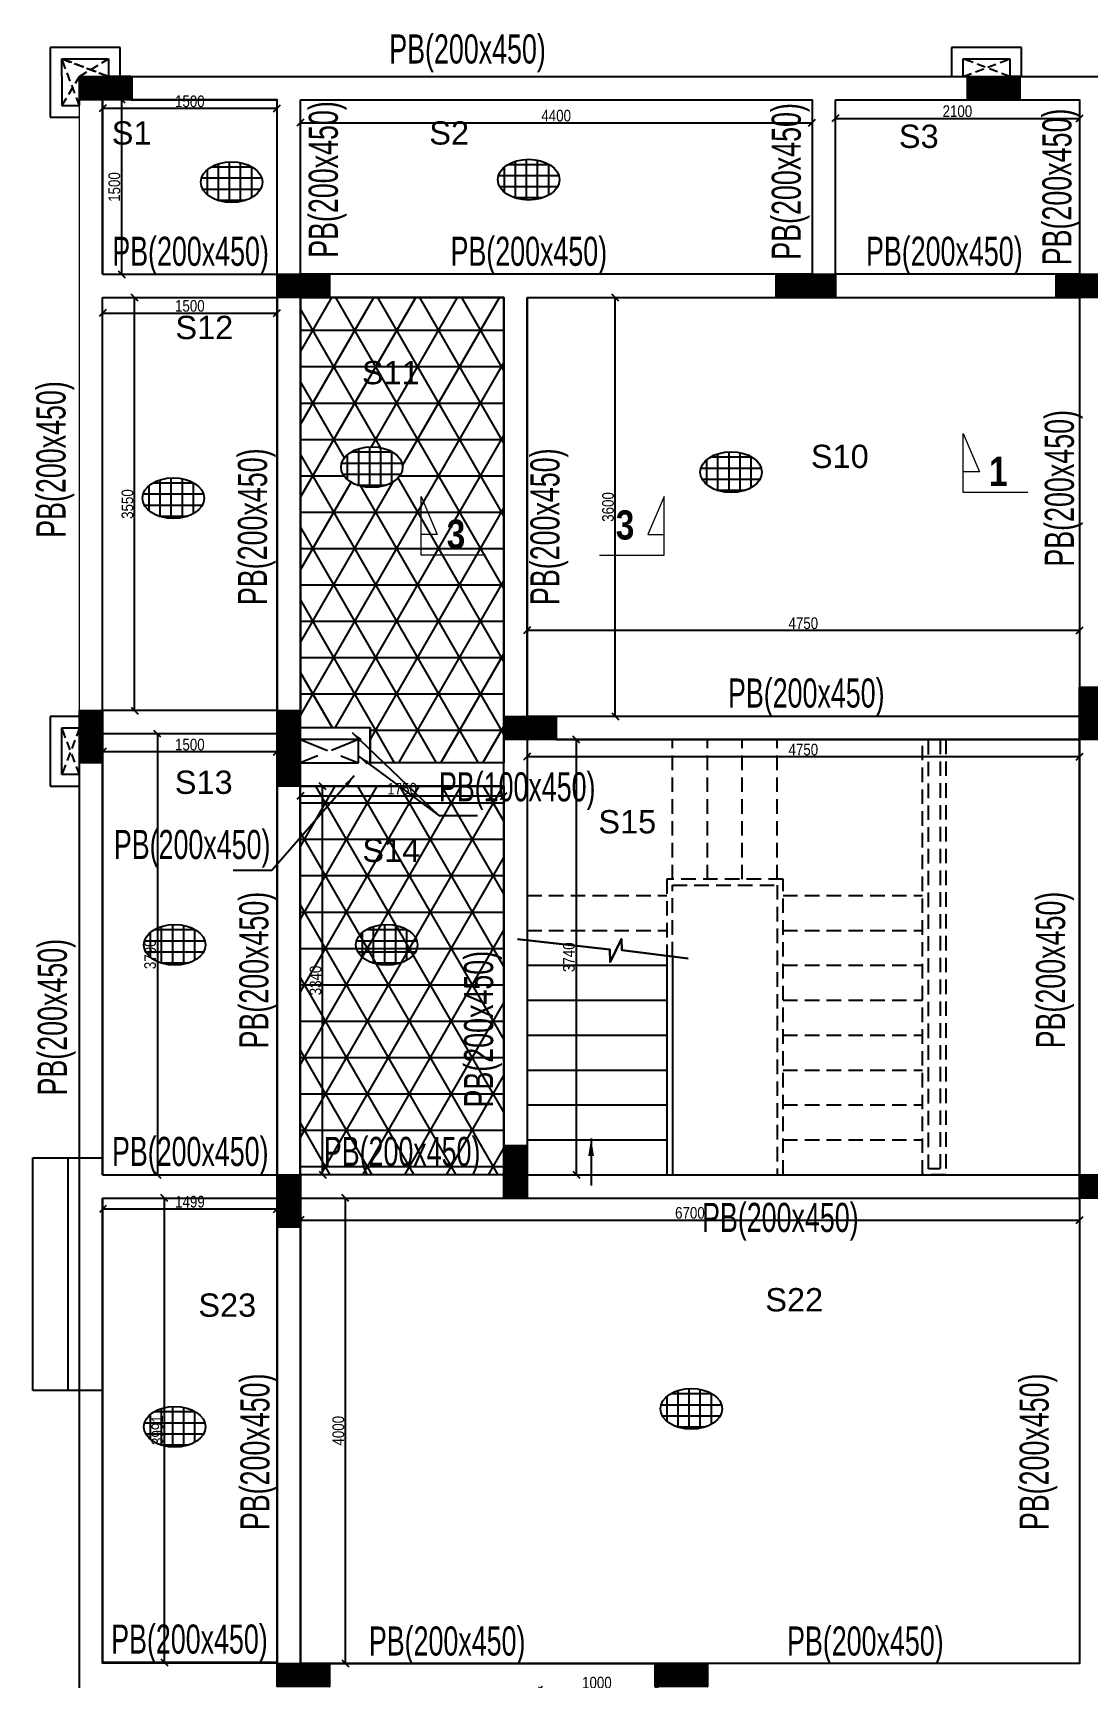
# Model space of a CAD drawing. Header units: millimetres. Extents: x 1798 to 243113, y 1193 to 150435.
# Drawn here: x 107054 to 116119, y 125625 to 139758 of the extents above; entities that cross this region are included whole.
import ezdxf

# ---------------------------------------------------------------- set-up
doc = ezdxf.new("R2010")
doc.units = ezdxf.units.MM
for name, pattern in [('CENTER', [50.8, 31.75, -6.35, 6.35, -6.35]), ('CONTINU', [0]), ('HIDDEN', [0.375, 0.25, -0.125]), ('HIDDEN2', [0.1875, 0.125, -0.0625])]:
    doc.linetypes.add(name, pattern=pattern)
for name, color, linetype, lineweight in [('A-OPNG-WNDW', 4, 'Continuous', 20), ('A-WALL', 1, 'Continuous', 30), ('S - BEAM TXT', 30, 'Continuous', 13), ('SEC TEXT', 50, 'Continuous', 5), ('section symb', 5, 'Continuous', 0)]:
    doc.layers.add(name, color=color, linetype=linetype, lineweight=lineweight)
for name, color, linetype in [('A-RAILING', 212, 'Continuous'), ('A-STAIRCASE', 32, 'Continuous'), ('A-WALL-PATT', 7, 'Continuous'), ('beam', 4, 'Continuous'), ('BEAM-1', 7, 'CONTINU'), ('column', 5, 'Continuous'), ('DIM', 8, 'Continuous')]:
    doc.layers.add(name, color=color, linetype=linetype)
doc.styles.add('GFC', font='ARIALN.TTF')
doc.styles.add('S - GRID TXT', font='ARIALNB.TTF')
doc.styles.add('sd', font='ARIALNB.TTF')
doc.styles.get("Standard").update_dxf_attribs({"font": 'arial.ttf'})
doc.dimstyles.new('GFC- 50', dxfattribs={"dimscale": 100, "dimtxt": 1, "dimasz": 0.6, "dimexe": 0.2, "dimexo": 0, "dimgap": 0.1, "dimtad": 1, "dimdec": 0, "dimzin": 1, "dimdsep": 46, "dimtxsty": 'GFC', "dimblk": 'OBLIQUE', "dimcen": 0, "dimclrd": 8, "dimclre": 8, "dimclrt": 6, "dimazin": 2, "dimtfac": 1, "dimtdec": 0, "dimtmove": 1, "dimatfit": 3, "dimfxl": 1, "dimtolj": 1, "dimlwd": -1, "dimlwe": 9, "dimarcsym": 0})
doc.dimstyles.new('ISO-25', dxfattribs={"dimtxt": 2.5, "dimasz": 2.5, "dimexe": 1.25, "dimexo": 0.625, "dimtad": 1, "dimtxsty": 'Standard', "dimcen": 2.5, "dimadec": 0, "dimazin": 0, "dimtfac": 1, "dimtmove": 0, "dimatfit": 3, "dimfxl": 1, "dimarcsym": 0})

# ---------------------------------------------------------------- blocks, each defined once
blk = doc.blocks.new('_OBLIQUE')
at = {"color": 0, "linetype": 'ByBlock'}
blk.add_line((-0.5, -0.5), (0.5, 0.5), dxfattribs=at)
blk = doc.blocks.new('*D806')
at = {"color": 8, "linetype": 'CENTER', "lineweight": 9, "transparency": 16777216}
for p, q in [((107654, 139183), (107654, 139088)), ((109154, 139183), (109154, 139088))]:
    blk.add_line(p, q, dxfattribs=at)
at = {"color": 8, "transparency": 16777216}
blk.add_line((109154, 139108), (107654, 139108), dxfattribs=at)
at = {"color": 8, "transparency": 16777216, "xscale": 60, "yscale": 60, "zscale": 60, "rotation": 180}
blk.add_blockref('_OBLIQUE', (107654, 139108), dxfattribs=at)
at = {"color": 8, "transparency": 16777216, "xscale": 60, "yscale": 60, "zscale": 60}
blk.add_blockref('_OBLIQUE', (109154, 139108), dxfattribs=at)
at = {"color": 6, "transparency": 16777216, "insert": (108404, 139169), "char_height": 100, "attachment_point": 5, "style": 'GFC'}
blk.add_mtext('\\A1;1500', dxfattribs=at)
blk = doc.blocks.new('*D807')
at = {"color": 8, "linetype": 'CENTER', "lineweight": 9, "transparency": 16777216}
for p, q in [((107654, 139183), (107837, 139183)), ((107654, 137683), (107837, 137683))]:
    blk.add_line(p, q, dxfattribs=at)
at = {"color": 8, "transparency": 16777216}
blk.add_line((107817, 139183), (107817, 137683), dxfattribs=at)
at = {"color": 8, "transparency": 16777216, "xscale": 60, "yscale": 60, "zscale": 60}
for p, rotation in [((107817, 139183), 90), ((107817, 137683), 270)]:
    blk.add_blockref('_OBLIQUE', p, dxfattribs=dict(at, rotation=rotation))
at = {"color": 6, "transparency": 16777216, "insert": (107755, 138433), "char_height": 100, "attachment_point": 5, "rotation": 90, "style": 'GFC'}
blk.add_mtext('\\A1;1500', dxfattribs=at)
blk = doc.blocks.new('*D808')
at = {"color": 8, "linetype": 'CENTER', "lineweight": 9, "transparency": 16777216}
for p, q in [((109354, 139183), (109354, 138965)), ((113754, 139183), (113754, 138965))]:
    blk.add_line(p, q, dxfattribs=at)
at = {"color": 8, "transparency": 16777216}
blk.add_line((109354, 138985), (113754, 138985), dxfattribs=at)
at = {"color": 8, "transparency": 16777216, "xscale": 60, "yscale": 60, "zscale": 60, "rotation": 180}
blk.add_blockref('_OBLIQUE', (109354, 138985), dxfattribs=at)
at = {"color": 8, "transparency": 16777216, "xscale": 60, "yscale": 60, "zscale": 60}
blk.add_blockref('_OBLIQUE', (113754, 138985), dxfattribs=at)
at = {"color": 6, "transparency": 16777216, "insert": (111554, 139046), "char_height": 100, "attachment_point": 5, "style": 'GFC'}
blk.add_mtext('\\A1;4400', dxfattribs=at)
blk = doc.blocks.new('*D809')
at = {"color": 8, "linetype": 'CENTER', "lineweight": 9, "transparency": 16777216}
for p, q in [((113954, 139183), (113954, 139003)), ((116054, 139183), (116054, 139003))]:
    blk.add_line(p, q, dxfattribs=at)
at = {"color": 8, "transparency": 16777216}
blk.add_line((113954, 139023), (116054, 139023), dxfattribs=at)
at = {"color": 8, "transparency": 16777216, "xscale": 60, "yscale": 60, "zscale": 60, "rotation": 180}
blk.add_blockref('_OBLIQUE', (113954, 139023), dxfattribs=at)
at = {"color": 8, "transparency": 16777216, "xscale": 60, "yscale": 60, "zscale": 60}
blk.add_blockref('_OBLIQUE', (116054, 139023), dxfattribs=at)
at = {"color": 6, "transparency": 16777216, "insert": (115004, 139084), "char_height": 100, "attachment_point": 5, "style": 'GFC'}
blk.add_mtext('\\A1;2100', dxfattribs=at)
blk = doc.blocks.new('*D818')
at = {"color": 8, "linetype": 'CENTER', "lineweight": 9, "transparency": 16777216}
for p, q in [((111304, 137483), (112082, 137483)), ((111304, 133883), (112082, 133883))]:
    blk.add_line(p, q, dxfattribs=at)
at = {"color": 8, "transparency": 16777216}
blk.add_line((112062, 133883), (112062, 137483), dxfattribs=at)
at = {"color": 8, "transparency": 16777216, "xscale": 60, "yscale": 60, "zscale": 60}
for p, rotation in [((112062, 137483), 90), ((112062, 133883), 270)]:
    blk.add_blockref('_OBLIQUE', p, dxfattribs=dict(at, rotation=rotation))
at = {"color": 6, "transparency": 16777216, "insert": (112000, 135683), "char_height": 100, "attachment_point": 5, "rotation": 90, "style": 'GFC'}
blk.add_mtext('\\A1;3600', dxfattribs=at)
blk = doc.blocks.new('*D819')
at = {"color": 8, "linetype": 'CENTER', "lineweight": 9, "transparency": 16777216}
for p, q in [((111304, 133883), (111304, 134642)), ((116054, 133883), (116054, 134642))]:
    blk.add_line(p, q, dxfattribs=at)
at = {"color": 8, "transparency": 16777216}
blk.add_line((116054, 134622), (111304, 134622), dxfattribs=at)
at = {"color": 8, "transparency": 16777216, "xscale": 60, "yscale": 60, "zscale": 60, "rotation": 180}
blk.add_blockref('_OBLIQUE', (111304, 134622), dxfattribs=at)
at = {"color": 8, "transparency": 16777216, "xscale": 60, "yscale": 60, "zscale": 60}
blk.add_blockref('_OBLIQUE', (116054, 134622), dxfattribs=at)
at = {"color": 6, "transparency": 16777216, "insert": (113679, 134683), "char_height": 100, "attachment_point": 5, "style": 'GFC'}
blk.add_mtext('\\A1;4750', dxfattribs=at)
blk = doc.blocks.new('*D820')
at = {"color": 8, "linetype": 'CENTER', "lineweight": 9, "transparency": 16777216}
for p, q in [((107654, 137483), (107654, 137330)), ((109154, 137483), (109154, 137330))]:
    blk.add_line(p, q, dxfattribs=at)
at = {"color": 8, "transparency": 16777216}
blk.add_line((107654, 137350), (109154, 137350), dxfattribs=at)
at = {"color": 8, "transparency": 16777216, "xscale": 60, "yscale": 60, "zscale": 60, "rotation": 180}
blk.add_blockref('_OBLIQUE', (107654, 137350), dxfattribs=at)
at = {"color": 8, "transparency": 16777216, "xscale": 60, "yscale": 60, "zscale": 60}
blk.add_blockref('_OBLIQUE', (109154, 137350), dxfattribs=at)
at = {"color": 6, "transparency": 16777216, "insert": (108404, 137411), "char_height": 100, "attachment_point": 5, "style": 'GFC'}
blk.add_mtext('\\A1;1500', dxfattribs=at)
blk = doc.blocks.new('*D821')
at = {"color": 8, "linetype": 'CENTER', "lineweight": 9, "transparency": 16777216}
for p, q in [((107654, 137483), (107949, 137483)), ((107654, 133933), (107949, 133933))]:
    blk.add_line(p, q, dxfattribs=at)
at = {"color": 8, "transparency": 16777216}
blk.add_line((107929, 133933), (107929, 137483), dxfattribs=at)
at = {"color": 8, "transparency": 16777216, "xscale": 60, "yscale": 60, "zscale": 60}
for p, rotation in [((107929, 137483), 90), ((107929, 133933), 270)]:
    blk.add_blockref('_OBLIQUE', p, dxfattribs=dict(at, rotation=rotation))
at = {"color": 6, "transparency": 16777216, "insert": (107868, 135708), "char_height": 100, "attachment_point": 5, "rotation": 90, "style": 'GFC'}
blk.add_mtext('\\A1;3550', dxfattribs=at)
blk = doc.blocks.new('*D822')
at = {"color": 8, "linetype": 'CENTER', "lineweight": 9, "transparency": 16777216}
for p, q in [((107654, 133733), (107654, 133559)), ((109154, 133733), (109154, 133559))]:
    blk.add_line(p, q, dxfattribs=at)
at = {"color": 8, "transparency": 16777216}
blk.add_line((109154, 133579), (107654, 133579), dxfattribs=at)
at = {"color": 8, "transparency": 16777216, "xscale": 60, "yscale": 60, "zscale": 60, "rotation": 180}
blk.add_blockref('_OBLIQUE', (107654, 133579), dxfattribs=at)
at = {"color": 8, "transparency": 16777216, "xscale": 60, "yscale": 60, "zscale": 60}
blk.add_blockref('_OBLIQUE', (109154, 133579), dxfattribs=at)
at = {"color": 6, "transparency": 16777216, "insert": (108404, 133640), "char_height": 100, "attachment_point": 5, "style": 'GFC'}
blk.add_mtext('\\A1;1500', dxfattribs=at)
blk = doc.blocks.new('*D823')
at = {"color": 8, "linetype": 'CENTER', "lineweight": 9, "transparency": 16777216}
for p, q in [((107654, 133733), (108145, 133733)), ((107654, 129943), (108145, 129943))]:
    blk.add_line(p, q, dxfattribs=at)
at = {"color": 8, "transparency": 16777216}
blk.add_line((108125, 133733), (108125, 129943), dxfattribs=at)
at = {"color": 8, "transparency": 16777216, "xscale": 60, "yscale": 60, "zscale": 60}
for p, rotation in [((108125, 133733), 90), ((108125, 129943), 270)]:
    blk.add_blockref('_OBLIQUE', p, dxfattribs=dict(at, rotation=rotation))
at = {"color": 6, "transparency": 16777216, "insert": (108063, 131838), "char_height": 100, "attachment_point": 5, "rotation": 90, "style": 'GFC'}
blk.add_mtext('\\A1;3790', dxfattribs=at)
blk = doc.blocks.new('*D824')
at = {"color": 8, "linetype": 'CENTER', "lineweight": 9, "transparency": 16777216}
for p, q in [((107656, 129743), (107656, 129630)), ((109154, 129743), (109154, 129630))]:
    blk.add_line(p, q, dxfattribs=at)
at = {"color": 8, "transparency": 16777216}
blk.add_line((107656, 129650), (109154, 129650), dxfattribs=at)
at = {"color": 8, "transparency": 16777216, "xscale": 60, "yscale": 60, "zscale": 60, "rotation": 180}
blk.add_blockref('_OBLIQUE', (107656, 129650), dxfattribs=at)
at = {"color": 8, "transparency": 16777216, "xscale": 60, "yscale": 60, "zscale": 60}
blk.add_blockref('_OBLIQUE', (109154, 129650), dxfattribs=at)
at = {"color": 6, "transparency": 16777216, "insert": (108405, 129711), "char_height": 100, "attachment_point": 5, "style": 'GFC'}
blk.add_mtext('\\A1;1499', dxfattribs=at)
blk = doc.blocks.new('*D825')
at = {"color": 8, "linetype": 'CENTER', "lineweight": 9, "transparency": 16777216}
for p, q in [((107656, 129743), (108206, 129743)), ((107656, 125752), (108206, 125752))]:
    blk.add_line(p, q, dxfattribs=at)
at = {"color": 8, "transparency": 16777216}
blk.add_line((108186, 125752), (108186, 129743), dxfattribs=at)
at = {"color": 8, "transparency": 16777216, "xscale": 60, "yscale": 60, "zscale": 60}
for p, rotation in [((108186, 129743), 90), ((108186, 125752), 270)]:
    blk.add_blockref('_OBLIQUE', p, dxfattribs=dict(at, rotation=rotation))
at = {"color": 6, "transparency": 16777216, "insert": (108125, 127748), "char_height": 100, "attachment_point": 5, "rotation": 90, "style": 'GFC'}
blk.add_mtext('\\A1;3991', dxfattribs=at)
blk = doc.blocks.new('*D826')
at = {"color": 8, "linetype": 'CENTER', "lineweight": 9, "transparency": 16777216}
for p, q in [((109354, 129743), (109354, 129534)), ((116054, 129743), (116054, 129534))]:
    blk.add_line(p, q, dxfattribs=at)
at = {"color": 8, "transparency": 16777216}
blk.add_line((109354, 129554), (116054, 129554), dxfattribs=at)
at = {"color": 8, "transparency": 16777216, "xscale": 60, "yscale": 60, "zscale": 60, "rotation": 180}
blk.add_blockref('_OBLIQUE', (109354, 129554), dxfattribs=at)
at = {"color": 8, "transparency": 16777216, "xscale": 60, "yscale": 60, "zscale": 60}
blk.add_blockref('_OBLIQUE', (116054, 129554), dxfattribs=at)
at = {"color": 6, "transparency": 16777216, "insert": (112704, 129615), "char_height": 100, "attachment_point": 5, "style": 'GFC'}
blk.add_mtext('\\A1;6700', dxfattribs=at)
blk = doc.blocks.new('*D827')
at = {"color": 8, "linetype": 'CENTER', "lineweight": 9, "transparency": 16777216}
for p, q in [((109354, 129743), (109762, 129743)), ((109354, 125743), (109762, 125743))]:
    blk.add_line(p, q, dxfattribs=at)
at = {"color": 8, "transparency": 16777216}
blk.add_line((109742, 125743), (109742, 129743), dxfattribs=at)
at = {"color": 8, "transparency": 16777216, "xscale": 60, "yscale": 60, "zscale": 60}
for p, rotation in [((109742, 129743), 90), ((109742, 125743), 270)]:
    blk.add_blockref('_OBLIQUE', p, dxfattribs=dict(at, rotation=rotation))
at = {"color": 6, "transparency": 16777216, "insert": (109681, 127743), "char_height": 100, "attachment_point": 5, "rotation": 90, "style": 'GFC'}
blk.add_mtext('\\A1;4000', dxfattribs=at)
blk = doc.blocks.new('*D834')
at = {"color": 8, "linetype": 'CENTER', "lineweight": 9, "transparency": 16777216}
for p, q in [((111404, 125543), (111404, 125496)), ((112404, 125543), (112404, 125496))]:
    blk.add_line(p, q, dxfattribs=at)
at = {"color": 8, "transparency": 16777216}
blk.add_line((111404, 125516), (112404, 125516), dxfattribs=at)
at = {"color": 8, "transparency": 16777216, "xscale": 60, "yscale": 60, "zscale": 60, "rotation": 180}
blk.add_blockref('_OBLIQUE', (111404, 125516), dxfattribs=at)
at = {"color": 8, "transparency": 16777216, "xscale": 60, "yscale": 60, "zscale": 60}
blk.add_blockref('_OBLIQUE', (112404, 125516), dxfattribs=at)
at = {"color": 6, "transparency": 16777216, "insert": (111904, 125577), "char_height": 100, "attachment_point": 5, "style": 'GFC'}
blk.add_mtext('\\A1;1000', dxfattribs=at)
blk = doc.blocks.new('*D793')
at = {"color": 8, "linetype": 'CENTER', "lineweight": 9, "transparency": 16777216}
for p, q in [((109354, 133283), (109354, 133180)), ((111104, 133283), (111104, 133180))]:
    blk.add_line(p, q, dxfattribs=at)
at = {"color": 8, "transparency": 16777216}
blk.add_line((109354, 133200), (111104, 133200), dxfattribs=at)
at = {"color": 8, "transparency": 16777216, "xscale": 60, "yscale": 60, "zscale": 60, "rotation": 180}
blk.add_blockref('_OBLIQUE', (109354, 133200), dxfattribs=at)
at = {"color": 8, "transparency": 16777216, "xscale": 60, "yscale": 60, "zscale": 60}
blk.add_blockref('_OBLIQUE', (111104, 133200), dxfattribs=at)
at = {"color": 6, "transparency": 16777216, "insert": (110229, 133261), "char_height": 100, "attachment_point": 5, "style": 'GFC'}
blk.add_mtext('\\A1;1750', dxfattribs=at)
blk = doc.blocks.new('*D794')
at = {"color": 8, "linetype": 'CENTER', "lineweight": 9, "transparency": 16777216}
for p, q in [((109354, 133283), (109566, 133283)), ((109354, 129943), (109566, 129943))]:
    blk.add_line(p, q, dxfattribs=at)
at = {"color": 8, "transparency": 16777216}
blk.add_line((109546, 129943), (109546, 133283), dxfattribs=at)
at = {"color": 8, "transparency": 16777216, "xscale": 60, "yscale": 60, "zscale": 60}
for p, rotation in [((109546, 133283), 90), ((109546, 129943), 270)]:
    blk.add_blockref('_OBLIQUE', p, dxfattribs=dict(at, rotation=rotation))
at = {"color": 6, "transparency": 16777216, "insert": (109485, 131613), "char_height": 100, "attachment_point": 5, "rotation": 90, "style": 'GFC'}
blk.add_mtext('\\A1;3340', dxfattribs=at)
blk = doc.blocks.new('*D795')
at = {"color": 8, "linetype": 'CENTER', "lineweight": 9, "transparency": 16777216}
for p, q in [((111304, 133683), (111304, 133516)), ((116054, 133683), (116054, 133516))]:
    blk.add_line(p, q, dxfattribs=at)
at = {"color": 8, "transparency": 16777216}
blk.add_line((116054, 133536), (111304, 133536), dxfattribs=at)
at = {"color": 8, "transparency": 16777216, "xscale": 60, "yscale": 60, "zscale": 60, "rotation": 180}
blk.add_blockref('_OBLIQUE', (111304, 133536), dxfattribs=at)
at = {"color": 8, "transparency": 16777216, "xscale": 60, "yscale": 60, "zscale": 60}
blk.add_blockref('_OBLIQUE', (116054, 133536), dxfattribs=at)
at = {"color": 6, "transparency": 16777216, "insert": (113679, 133597), "char_height": 100, "attachment_point": 5, "style": 'GFC'}
blk.add_mtext('\\A1;4750', dxfattribs=at)
blk = doc.blocks.new('*D796')
at = {"color": 8, "linetype": 'CENTER', "lineweight": 9, "transparency": 16777216}
for p, q in [((111304, 133683), (111746, 133683)), ((111304, 129943), (111746, 129943))]:
    blk.add_line(p, q, dxfattribs=at)
at = {"color": 8, "transparency": 16777216}
blk.add_line((111726, 133683), (111726, 129943), dxfattribs=at)
at = {"color": 8, "transparency": 16777216, "xscale": 60, "yscale": 60, "zscale": 60}
for p, rotation in [((111726, 133683), 90), ((111726, 129943), 270)]:
    blk.add_blockref('_OBLIQUE', p, dxfattribs=dict(at, rotation=rotation))
at = {"color": 6, "transparency": 16777216, "insert": (111664, 131813), "char_height": 100, "attachment_point": 5, "rotation": 90, "style": 'GFC'}
blk.add_mtext('\\A1;3740', dxfattribs=at)

msp = doc.modelspace()

# ---------------------------------------------------------------- hatches: boundary and pattern name
at = {"layer": 'A-WALL-PATT'}
h = msp.add_hatch(dxfattribs=at)
h.set_pattern_fill('ANSI31', color=8, angle=180)
h.set_pattern_definition([(225, (89082.456, 144189.57396), (0.08838834765, -0.08838834765), [])])
h.paths.add_polyline_path([(107904.4, 139183.4), (107904.4, 139383.4), (107454.4, 139383.4), (107454.4, 139183.4)])
h = msp.add_hatch(dxfattribs=at)
h.set_pattern_fill('ANSI31', color=8, angle=180)
h.set_pattern_definition([(225, (89073.63085, 144189.57396), (0.08838834765, -0.08838834765), [])])
h.paths.add_polyline_path([(115539.7, 139183.4), (115539.7, 139383.4), (115089.7, 139383.4), (115089.7, 139183.4)])
h = msp.add_hatch(dxfattribs=at)
h.set_pattern_fill('ANSI31', color=8, angle=180)
h.set_pattern_definition([(225, (47514.10545, 121849.41708), (0.08838834765, -0.08838834765), [])])
h.paths.add_polyline_path([(109604.4, 137483.4), (109604.4, 137683.4), (109154.4, 137683.4), (109154.4, 137483.4)])
h = msp.add_hatch(dxfattribs=at)
h.set_pattern_fill('ANSI31', color=8)
h.set_pattern_definition([(45, (175594.61815, 153317.45694), (-0.08838834765, 0.08838834765), [])])
h.paths.add_polyline_path([(113444.4, 137683.4), (113444.4, 137483.4), (113954.4, 137483.4), (113954.4, 137683.4)])
h = msp.add_hatch(dxfattribs=at)
h.set_pattern_fill('ANSI31', color=8)
h.set_pattern_definition([(45, (177894.61798, 153317.48555), (-0.08838834765, 0.08838834765), [])])
h.paths.add_polyline_path([(115854.4, 137483.5), (116254.4, 137483.5), (116254.4, 137683.5), (115854.4, 137683.5)])
h = msp.add_hatch(dxfattribs=at)
h.set_pattern_fill('NET3', color=8, scale=2500)
h.set_pattern_definition([(0, (89073.63, 144388.8), (0, 312.5), []), (60, (89073.63, 144388.8), (-270.633, 156.25), []), (120, (89073.63, 144388.8), (-270.633, -156.25), [])])
h.paths.add_polyline_path([(111104.4, 137483.4), (109354.4, 137483.4), (109354.9, 133783.4), (109954.4, 133783.4), (109954.6, 133483.5), (111104, 133483.7), (111103.8, 133683.4), (111104.3, 133683.4)])
edge = h.paths.add_edge_path(flags=16)
edge.add_ellipse((109968.9, 136025.2), major_axis=(-265, 0), ratio=0.6603774, start_angle=0, end_angle=360)
h.paths.add_polyline_path([(109405.1, 133805.4), (110971.1, 133805.4)], flags=16)
h = msp.add_hatch(dxfattribs=at)
h.set_pattern_fill('ANSI31', color=8, angle=90)
h.set_pattern_definition([(135, (100420.34177, 195723.69334), (-0.08838834765, -0.08838834765), [])])
h.paths.add_polyline_path([(116254.4, 133683.4), (116254.4, 134133.4), (116054.4, 134133.4), (116054.4, 133683.4)])
h = msp.add_hatch(dxfattribs=at)
h.set_pattern_fill('ANSI31', color=8, angle=90)
h.set_pattern_definition([(135, (89073.63085, 144189.57396), (-0.08838834765, -0.08838834765), [])])
h.paths.add_polyline_path([(107454.4, 133483.4), (107654.4, 133483.4), (107654.4, 133933.4), (107454.4, 133933.4)])
h = msp.add_hatch(dxfattribs=at)
h.set_pattern_fill('ANSI31', color=8, angle=90)
h.set_pattern_definition([(135, (93520.21231, 195373.5495), (-0.08838834765, -0.08838834765), [])])
h.paths.add_polyline_path([(109154.1, 133283.3), (109354.1, 133283.3), (109354.1, 133933.3), (109154.1, 133933.3)])
h = msp.add_hatch(dxfattribs=at)
h.set_pattern_fill('ANSI31', color=8)
h.set_pattern_definition([(45, (173254.61804, 149517.45694), (-0.08838834765, 0.08838834765), [])])
h.paths.add_polyline_path([(111104.4, 133883.4), (111104.4, 133683.4), (111554.4, 133683.4), (111554.4, 133883.4)])
h = msp.add_hatch(dxfattribs=at)
h.set_pattern_fill('NET3', color=8, scale=2500)
h.set_pattern_definition([(0, (92971.44, 144388.8), (0, 312.5), []), (60, (92971.44, 144388.8), (-270.633, 156.25), []), (120, (92971.44, 144388.8), (-270.633, -156.25), [])])
h.paths.add_polyline_path([(109354.4, 129943.3), (111104.4, 129943.3), (111104.3, 133283.6), (109354.4, 133283.4)])
h = msp.add_hatch(dxfattribs=at)
h.set_pattern_fill('ANSI31', color=8, angle=90)
h.set_pattern_definition([(135, (95470.34177, 191783.6933), (-0.08838834765, -0.08838834765), [])])
h.paths.add_polyline_path([(111304.4, 129743.4), (111304.4, 130193.4), (111104.4, 130193.4), (111104.4, 129743.4)])
h = msp.add_hatch(dxfattribs=at)
h.set_pattern_fill('ANSI31', color=8, angle=90)
h.set_pattern_definition([(135, (93520.34177, 191533.69326), (-0.08838834765, -0.08838834765), [])])
h.paths.add_polyline_path([(109354.4, 129493.4), (109354.4, 129943.4), (109154.4, 129943.4), (109154.4, 129493.4)])
h = msp.add_hatch(dxfattribs=at)
h.set_pattern_fill('ANSI31', color=8)
h.set_pattern_definition([(45, (178204.61809, 145577.43625), (-0.08838834765, 0.08838834765), [])])
h.paths.add_polyline_path([(116054.4, 129943.4), (116054.4, 129743.4), (116704.4, 129743.4), (116704.4, 129943.4)])
h = msp.add_hatch(dxfattribs=at)
h.set_pattern_fill('ANSI31', color=8)
h.set_pattern_definition([(45, (171304.61854, 141377.46286), (-0.08838834765, 0.08838834765), [])])
h.paths.add_polyline_path([(109154.4, 125743.4), (109154.4, 125543.4), (109604.4, 125543.4), (109604.4, 125743.4)])
h = msp.add_hatch(dxfattribs=at)
h.set_pattern_fill('ANSI31', color=8)
h.set_pattern_definition([(45, (174554.61802, 141377.45694), (-0.08838834765, 0.08838834765), [])])
h.paths.add_polyline_path([(112404.4, 125743.4), (112404.4, 125543.4), (112854.4, 125543.4), (112854.4, 125743.4)])
at = {"layer": 'DIM'}
h = msp.add_hatch(dxfattribs=at)
h.set_pattern_fill('ANSI37', color=256, scale=30, angle=45)
h.set_pattern_definition([(90, (-57847, 244999.96), (-95.25, 2e-14), []), (180, (-57847, 244999.96), (-2e-14, -95.25), [])])
edge = h.paths.add_edge_path()
edge.add_ellipse((108763, 138475), major_axis=(-265, 0), ratio=0.6603774, start_angle=0, end_angle=360)
h = msp.add_hatch(dxfattribs=at)
h.set_pattern_fill('ANSI37', color=256, scale=30, angle=45)
h.set_pattern_definition([(90, (-55292.94, 245021.43), (-95.25, 2e-14), []), (180, (-55292.94, 245021.43), (-2e-14, -95.25), [])])
edge = h.paths.add_edge_path()
edge.add_ellipse((111317.1, 138496.4), major_axis=(-265, 0), ratio=0.6603774, start_angle=0, end_angle=360)
h = msp.add_hatch(dxfattribs=at)
h.set_pattern_fill('ANSI37', color=256, scale=30, angle=45)
h.set_pattern_definition([(90, (-56641.08, 242550.21), (-95.25, 2e-14), []), (180, (-56641.08, 242550.21), (-2e-14, -95.25), [])])
edge = h.paths.add_edge_path()
edge.add_ellipse((109968.9, 136025.2), major_axis=(-265, 0), ratio=0.6603774, start_angle=0, end_angle=360)
h = msp.add_hatch(dxfattribs=at)
h.set_pattern_fill('ANSI37', color=256, scale=30, angle=45)
h.set_pattern_definition([(90, (-53551.65, 242506.88), (-95.25, 2e-14), []), (180, (-53551.65, 242506.88), (-2e-14, -95.25), [])])
edge = h.paths.add_edge_path()
edge.add_ellipse((113058.4, 135981.9), major_axis=(-265, 0), ratio=0.6603774, start_angle=0, end_angle=360)
h = msp.add_hatch(dxfattribs=at)
h.set_pattern_fill('ANSI37', color=256, scale=30, angle=45)
h.set_pattern_definition([(90, (-58347.75, 242284.01), (-95.25, 2e-14), []), (180, (-58347.75, 242284.01), (-2e-14, -95.25), [])])
edge = h.paths.add_edge_path()
edge.add_ellipse((108262.2, 135759), major_axis=(-265, 0), ratio=0.6603774, start_angle=0, end_angle=360)
h = msp.add_hatch(dxfattribs=at)
h.set_pattern_fill('ANSI37', color=256, scale=30, angle=45)
h.set_pattern_definition([(90, (-58335.84, 238444.21), (-95.25, 2e-14), []), (180, (-58335.84, 238444.21), (-2e-14, -95.25), [])])
edge = h.paths.add_edge_path()
edge.add_ellipse((108274.2, 131919.2), major_axis=(-265, 0), ratio=0.6603774, start_angle=0, end_angle=360)
h = msp.add_hatch(dxfattribs=at)
h.set_pattern_fill('ANSI37', color=256, scale=30, angle=45)
h.set_pattern_definition([(90, (-56512.9, 238444.21), (-95.25, 2e-14), []), (180, (-56512.9, 238444.21), (-2e-14, -95.25), [])])
edge = h.paths.add_edge_path()
edge.add_ellipse((110097.1, 131919.2), major_axis=(-265, 0), ratio=0.6603774, start_angle=0, end_angle=360)
h = msp.add_hatch(dxfattribs=at)
h.set_pattern_fill('ANSI37', color=256, scale=30, angle=45)
h.set_pattern_definition([(90, (-53894.33, 234456.26), (-95.25, 2e-14), []), (180, (-53894.33, 234456.26), (-2e-14, -95.25), [])])
edge = h.paths.add_edge_path()
edge.add_ellipse((112715.7, 127931.3), major_axis=(-265, 0), ratio=0.6603774, start_angle=0, end_angle=360)
h = msp.add_hatch(dxfattribs=at)
h.set_pattern_fill('ANSI37', color=256, scale=30, angle=45)
h.set_pattern_definition([(90, (-58335.84, 234301.44), (-95.25, 2e-14), []), (180, (-58335.84, 234301.44), (-2e-14, -95.25), [])])
edge = h.paths.add_edge_path()
edge.add_ellipse((108274.2, 127776.4), major_axis=(-265, 0), ratio=0.6603774, start_angle=0, end_angle=360)

# ---------------------------------------------------------------- linework, layer by layer
at = {"color": 40, "true_color": 0xf8d731}
msp.add_line((107454.4, 139133.4, 239039.1), (107454.4, 139183.4, 239039.1), dxfattribs=at)
for points, elevation in [([(107654.4, 137683.4), (109154.4, 137683.4), (109154.4, 139183.4), (107654.4, 139183.4)], 239039.1), ([(109354.4, 139183.4), (113754.4, 139183.4), (113754.4, 137683.7), (109354.4, 137683.7)], 239039.1), ([(113954.4, 139183.4), (116054.4, 139183.4), (116054.4, 137683.4), (113954.4, 137683.4)], 128388), ([(107654.4, 137483.4), (109154.4, 137483.4), (109154.4, 133933.4), (107654.4, 133933.4)], 239039.1), ([(109954.4, 133483.4), (109954.3, 133783.4), (109354.4, 133783.4), (109354.4, 137483.4), (111104.4, 137483.4), (111103.8, 133483.6)], 239039.1), ([(111304.4, 137483.4), (116054.4, 137483.4), (116054.4, 133883.4), (111304.4, 133883.4)], 239039.1), ([(107654.4, 129943.4), (109154.4, 129943.4), (109154.4, 133733.4), (107654.4, 133733.4)], 239227.5), ([(111304.4, 129943.4), (116054.4, 129943.4), (116054.4, 133683.4), (111304.4, 133683.4)], 239039.1), ([(109354.1, 133283.3), (111104.4, 133283.3), (111104.4, 129943.4), (109354.1, 129943.4)], 239211.2), ([(107655.7, 129743.4), (109154.4, 129743.4), (109154.4, 125752.1), (107655.7, 125752.1)], 239146), ([(109354.4, 129743.4), (116054.4, 129743.4), (116054.4, 125743.4), (109354.4, 125743.4)], 358558.6)]:
    msp.add_lwpolyline(points, close=True, dxfattribs=dict(at, elevation=elevation))
at = {"layer": 'A-OPNG-WNDW'}
for p, q in [((107454.4, 133883.4, 239039.1), (107454.4, 139183.4, 239039.1)), ((109154.4, 137683.4, 239039.1), (109154.4, 139183.4, 239039.1)), ((109354.4, 137683.4, 239039.1), (109354.4, 139183.4, 239039.1)), ((113754.4, 139183.4, 128388), (113754.4, 137683.4, 239039.1)), ((113954.4, 139183.4, 128388), (113954.4, 137683.4, 239039.1)), ((116054.4, 139183.4, 128388), (116054.4, 137683.4, 239039.1)), ((109154.4, 137683.4, 239039.1), (107654.4, 137683.4, 239039.1)), ((109154.4, 137483.4, 239039.1), (107654.4, 137483.4, 239039.1)), ((111304.4, 137483.4, 239039.1), (113444.4, 137483.4, 239039.1)), ((109154.4, 133933.4, 478078.2), (107654.4, 133933.4, 360295.9)), ((109154.4, 133733.4, 478078.2), (107654.4, 133733.4, 360295.9)), ((109154.4, 129943.4, 356821.4), (107654.4, 129943.4, 239039.1)), ((109154.4, 129743.4, 356821.4), (107654.4, 129743.4, 239039.1)), ((109154.4, 125743.4, 358558.6), (107654.4, 125743.4, 239039.1))]:
    msp.add_line(p, q, dxfattribs=at)
at = {"layer": 'A-OPNG-WNDW', "color": 8}
msp.add_line((107454.4, 133933.4, 239039.1), (107454.4, 133783.4, 239039.1), dxfattribs=at)
at = {"layer": 'A-RAILING', "color": 8}
for p, q in [((112504.4, 131825.5, 239039.1), (112504.4, 129943.4, 239039.1)), ((112554.4, 131819.2, 239039.1), (112554.4, 129943.4, 239039.1))]:
    msp.add_line(p, q, dxfattribs=at)
at = {"layer": 'A-RAILING'}
msp.add_line((112504.4, 129943.4, 239039.1), (112554.4, 129943.4, 239039.1), dxfattribs=at)
at = {"layer": 'A-STAIRCASE', "color": 8, "linetype": 'HIDDEN2', "ltscale": 1000}
for p, q in [((112554.4, 132483.4, 239039.1), (112554.4, 133683.4, 239039.1)), ((112854.4, 132483.4, 239039.1), (112854.4, 133683.4, 239039.1)), ((113154.4, 132483.4, 239039.1), (113154.4, 133683.4, 239039.1)), ((113454.4, 132483.4, 239039.1), (113454.4, 133683.4, 239039.1)), ((111304.4, 132343.4, 239039.1), (112504.4, 132343.4, 239039.1)), ((113504.4, 132343.4, 239039.1), (114704.4, 132343.4, 239039.1)), ((111304.4, 132043.4, 239039.1), (112504.4, 132043.4, 239039.1)), ((113504.4, 132043.4, 239039.1), (114704.4, 132043.4, 239039.1)), ((113504.4, 131743.4, 239039.1), (114704.4, 131743.4, 239039.1)), ((113504.4, 131443.4, 239039.1), (114704.4, 131443.4, 239039.1)), ((113504.4, 131143.4, 239039.1), (114704.4, 131143.4, 239039.1)), ((113504.4, 130843.4, 239039.1), (114704.4, 130843.4, 239039.1)), ((113504.4, 130543.4, 239039.1), (114704.4, 130543.4, 239039.1)), ((113504.4, 130243.4, 239039.1), (114704.4, 130243.4, 239039.1)), ((113504.4, 129943.4, 239039.1), (114704.4, 129943.4, 239039.1))]:
    msp.add_line(p, q, dxfattribs=at)
at = {"layer": 'A-STAIRCASE', "color": 8}
for p, q in [((111304.4, 131743.4, 239039.1), (112504.4, 131743.4, 239039.1)), ((111304.4, 131443.4, 239039.1), (112504.4, 131443.4, 239039.1)), ((111304.4, 131143.4, 239039.1), (112504.4, 131143.4, 239039.1)), ((111304.4, 130843.4, 239039.1), (112504.4, 130843.4, 239039.1)), ((111304.4, 130543.4, 239039.1), (112504.4, 130543.4, 239039.1)), ((111304.4, 130243.4, 239039.1), (112504.4, 130243.4, 239039.1)), ((111304.4, 129943.4, 239039.1), (112504.4, 129943.4, 239039.1))]:
    msp.add_line(p, q, dxfattribs=at)
at = {"layer": 'A-STAIRCASE', "color": 8, "linetype": 'HIDDEN2', "ltscale": 1000, "elevation": 239039.1}
for points in [[(114904.4, 133683.4), (114904.4, 129943.4), (114704.4, 129943.4), (114704.4, 133683.4)], [(114854.4, 133683.4), (114854.4, 129993.4), (114754.4, 129993.4), (114754.4, 133683.4)], [(112554.4, 131819.2), (112554.4, 132433.4), (113454.4, 132433.4), (113454.4, 129943.4), (113504.4, 129943.4), (113504.4, 132483.4), (112504.4, 132483.4), (112504.4, 131825.5)]]:
    msp.add_lwpolyline(points, dxfattribs=at)
at = {"layer": 'A-WALL', "color": 8, "elevation": 239039.1}
msp.add_lwpolyline([(112687.5, 131802.6), (112118.3, 131873.7), (112115.3, 131970.7), (112018.2, 131770.5), (112014.8, 131879.5), (111221.2, 131966.7)], dxfattribs=at)
at = {"layer": 'beam', "color": 4}
for p, q in [((107804.4, 139633.4, 239039.1), (107204.4, 139633.4, 239039.1)), ((107204.4, 139633.4, 239039.1), (107204.4, 139033.4, 239039.1)), ((107804.4, 139383.4, 239039.1), (107804.4, 139633.4, 239039.1)), ((115554.4, 139633.4, 239039.1), (114954.4, 139633.4, 239039.1)), ((114954.4, 139633.4, 239039.1), (114954.4, 139383.4, 239039.1)), ((115554.4, 139383.4, 239039.1), (115554.4, 139633.4, 239039.1)), ((107204.4, 139033.4, 239039.1), (107454.4, 139033.4, 239039.1)), ((107454.4, 133883.4, 239039.1), (107204.4, 133883.4, 239039.1)), ((107204.4, 133883.4, 239039.1), (107204.4, 133283.4, 239039.1)), ((107204.4, 133283.4, 239039.1), (107454.4, 133283.4, 239039.1))]:
    msp.add_line(p, q, dxfattribs=at)
at = {"layer": 'beam', "color": 8}
for p, q in [((107304.4, 139383.4, 239039.1), (107304.4, 139533.4, 239039.1)), ((107304.4, 139533.4, 239039.1), (107704.4, 139533.4, 239039.1)), ((107704.4, 139533.4, 239039.1), (107704.4, 139383.4, 239039.1)), ((115054.4, 139383.4, 239039.1), (115054.4, 139533.4, 239039.1)), ((115054.4, 139533.4, 239039.1), (115454.4, 139533.4, 239039.1)), ((115454.4, 139533.4, 239039.1), (115454.4, 139383.4, 239039.1)), ((107304.4, 139383.4, 239039.1), (107304.4, 139133.4, 239039.1)), ((107895.5, 139383.4, 239039.1), (107704.4, 139383.4, 239039.1)), ((115054.4, 139383.4, 239039.1), (115089.7, 139383.4, 239039.1)), ((115539.7, 139383.4, 239039.1), (115454.4, 139383.4, 239039.1)), ((107304.4, 139133.4, 239039.1), (107454.4, 139133.4, 239039.1)), ((107304.4, 133383.4, 239039.1), (107304.4, 133783.4, 239039.1)), ((107304.4, 133783.4, 239039.1), (107454.4, 133783.4, 239039.1)), ((107454.4, 133383.4, 239039.1), (107454.4, 133483.4, 239039.1)), ((107454.4, 133383.4, 239039.1), (107304.4, 133383.4, 239039.1)), ((107054.4, 128088.4, 239039.1), (107054.4, 130088.4, 239039.1)), ((107054.4, 130088.4, 239039.1), (107654.4, 130088.4, 239039.1)), ((107354.4, 130088.4, 239039.1), (107354.4, 128088.4, 239039.1)), ((107654.4, 128088.4, 239039.1), (107054.4, 128088.4, 239039.1))]:
    msp.add_line(p, q, dxfattribs=at)
at = {"layer": 'beam', "color": 8, "linetype": 'HIDDEN', "ltscale": 300}
for p, q in [((107304.4, 139533.4, 239039.1), (107704.4, 139383.4, 239039.1)), ((107454.4, 139133.4, 239039.1), (107304.4, 139533.4, 239039.1)), ((107704.4, 139383.4, 239039.1), (107304.4, 139533.4, 239039.1)), ((107454.4, 139383.4, 239039.1), (107704.4, 139533.4, 239039.1)), ((115054.4, 139383.4, 239039.1), (115454.4, 139533.4, 239039.1)), ((115454.4, 139383.4, 239039.1), (115054.4, 139533.4, 239039.1)), ((107304.4, 139133.4, 239039.1), (107454.4, 139383.4, 239039.1)), ((107454.4, 133383.4, 239039.1), (107304.4, 133783.4, 239039.1)), ((107454.4, 133783.4, 239039.1), (107304.4, 133383.4, 239039.1))]:
    msp.add_line(p, q, dxfattribs=at)
at = {"layer": 'beam'}
for p, q in [((107895.5, 139383.4, 239039.1), (115089.7, 139383.4, 239039.1)), ((115539.7, 139383.4, 239039.1), (122204.4, 139383.4, 239039.1)), ((107654.4, 137683.4, 239039.1), (107654.4, 139183.4, 239039.1)), ((107895.5, 139183.4, 239039.1), (109154.4, 139183.4, 239039.1)), ((109354.4, 139183.4, 239039.1), (113754.4, 139183.4, 239039.1)), ((113954.4, 139183.4, 239039.1), (115087.8, 139183.4, 239039.1)), ((115539.7, 139183.4, 239039.1), (116054.4, 139183.4, 128388)), ((113444.4, 137683.4, 239039.1), (109604.4, 137683.4, 239039.1)), ((115854.4, 137683.4, 239037), (113954.4, 137683.4, 319645.3)), ((107654.4, 133383.4, 239039.1), (107654.4, 137483.4, 239039.1)), ((109154.4, 133933.4, 478078.2), (109154.4, 137483.4, 239039.1)), ((109354.9, 137483.4, 239039.1), (109354.9, 133933.3, 239211.2)), ((111104.4, 137483.4, 239039.1), (109604.4, 137483.4, 239039.1)), ((111104.4, 133883.4, 239039.1), (111104.4, 137483.4, 239039.1)), ((111304.4, 137483.4, 239039.1), (111304.4, 133883.4, 239039.1)), ((113954.4, 137483.4, 239039.1), (115854.4, 137483.4, 239037)), ((116054.4, 137483.4, 111931), (116054.4, 134133.4, 239039.1)), ((116054.4, 133883.4, 239039.1), (111554.4, 133883.4, 239039.1)), ((109954.4, 133783.4, 239039.1), (109354.4, 133783.4, 239039.1)), ((109954.4, 133784.2, 239039.1), (109954.4, 133483.4, 239039.1)), ((109853.9, 133683.4, 239039.1), (109354.4, 133683.4, 239039.1)), ((109854.5, 133483.4, 239039.1), (109853.9, 133683.4, 239039.1)), ((111104.4, 130193.4, 239039.1), (111103.8, 133683.4, 239039.1)), ((111304.4, 133683.4, 239039.1), (111304.4, 130193.4, 239039.1)), ((111554.4, 133683.4, 239039.1), (116054.4, 133683.4, 239039.1)), ((116054.4, 133683.4, 119519.5), (116054.4, 129943.4, 119519.5)), ((107454.4, 124455.7, 239039.1), (107454.4, 133483.4, 239039.1)), ((109354.5, 133483.4, 239039.1), (109854.5, 133483.4, 239039.1)), ((111104.3, 133483.6, 235614.5), (109954.4, 133483.6, 238765.4)), ((107654.4, 129943.4, 239039.1), (107654.4, 133383.4, 239039.1)), ((109154.4, 133283.3, 471222.6), (109154.4, 129943.4, 356821.4)), ((109354.4, 129943.3, 356817.5), (109354.4, 133283.4, 239039.1)), ((109954.3, 133283.4, 235614.5), (109354.4, 133283.4, 239039.1)), ((111104.3, 133283.6, 235614.5), (109954.3, 133283.4, 235614.5)), ((116054.4, 132083.4, 239039.1), (116054.4, 129943.4, 239039.1)), ((111104.4, 129943.4, 239039.1), (109354.4, 129943.4, 358558.6)), ((111304.4, 129943.5, 239038.5), (116054.4, 129943.5, 239038.5)), ((107654.4, 125743.4, 239039.1), (107654.4, 129743.4, 239039.1)), ((109354.4, 129743.4, 358558.6), (111104.4, 129743.4, 239039.1)), ((111304.4, 129743.4, 239039.1), (116054.4, 129743.4, 239039.1)), ((116054.4, 129743.4, 239039.7), (116054.4, 125743.4, 358559.3)), ((109154.4, 125743.4, 358558.6), (109154.4, 129543.4, 358558.6)), ((109354.4, 129543.4, 239039.1), (109354.4, 125743.4, 358558.6)), ((109604.4, 125743.4, 358558.6), (112404.4, 125743.4, 358558.6)), ((116054.4, 125743.4, 358559.3), (112854.4, 125743.4, 358558.6)), ((116054.4, 125743.4, 239039.1), (116054.4, 125743.4, 239039.1))]:
    msp.add_line(p, q, dxfattribs=at)
at = {"layer": 'beam', "color": 8, "linetype": 'HIDDEN', "ltscale": 1000}
for p, q in [((109853.9, 133683.2, 239039.1), (109354.1, 133483.4, 478078.2)), ((109354.2, 133683.4, 478078.2), (109854.5, 133483.4, 239039.1))]:
    msp.add_line(p, q, dxfattribs=at)
at = {"layer": 'BEAM-1', "color": 3}
for centre in [(108763, 138475, 239039.1), (111317.1, 138496.4, 478078.2), (109968.9, 136025.2, 239039.1), (113058.4, 135981.9, 239039.1), (108262.2, 135759, 239039.1), (108274.2, 131919.2, 239039.1), (110097.1, 131919.2, 239039.1), (112715.7, 127931.3, 239039.1), (108274.2, 127776.4, 239039.1)]:
    msp.add_ellipse(centre, major_axis=(-265, 0), ratio=0.6603774, dxfattribs=at)
at = {"layer": 'column'}
for points, elevation in [([(107905.1, 139183.4), (107454.4, 139183.4), (107454.4, 139383.4), (107905.1, 139383.4)], 239039.1), ([(115539.7, 139183.4), (115089.7, 139183.4), (115089.7, 139383.4), (115539.7, 139383.4)], 239039.1), ([(109604.4, 137483.4), (109154.4, 137483.4), (109154.4, 137683.4), (109604.4, 137683.4)], 239039.1), ([(113444.4, 137683.4), (113954.4, 137683.4), (113954.4, 137483.4), (113444.4, 137483.4)], 239039.1), ([(115854.4, 137683.5), (116254.4, 137683.5), (116254.4, 137483.5), (115854.4, 137483.5)], 239037), ([(116054.4, 133683.4), (116054.4, 134133.4), (116254.4, 134133.4), (116254.4, 133683.4)], 239039.1), ([(107454.4, 133483.4), (107454.4, 133933.4), (107654.4, 133933.4), (107654.4, 133483.4)], 239039.1), ([(109154.1, 133283.3), (109154.1, 133933.3), (109354.1, 133933.3), (109354.1, 133283.3)], 239211.2), ([(111104.4, 133883.4), (111554.4, 133883.4), (111554.4, 133683.4), (111104.4, 133683.4)], 239039.1), ([(111104.4, 129743.4), (111104.4, 130193.4), (111304.4, 130193.4), (111304.4, 129743.4)], 239039.1), ([(109154.4, 129493.4), (109154.4, 129943.4), (109354.4, 129943.4), (109354.4, 129493.4)], 358558.6), ([(116054.4, 129943.4), (116704.4, 129943.4), (116704.4, 129743.4), (116054.4, 129743.4)], 239039.7), ([(109154.4, 125743.4), (109604.4, 125743.4), (109604.4, 125543.4), (109154.4, 125543.4)], 358558.6), ([(112404.4, 125743.4), (112854.4, 125743.4), (112854.4, 125543.4), (112404.4, 125543.4)], 358558.6)]:
    msp.add_lwpolyline(points, close=True, dxfattribs=dict(at, elevation=elevation))
at = {"layer": 'section symb', "ltscale": 1000}
for points, elevation in [([(115610.2, 135808.5), (115054.8, 135808.5), (115054.8, 136313.4), (115194.2, 135985.3), (115054.8, 135985.3)], 478078.2), ([(110947.4, 135268.2), (110392, 135268.2), (110392, 135773.1), (110531.3, 135445), (110392, 135445)], 239039.1)]:
    msp.add_lwpolyline(points, dxfattribs=dict(at, elevation=elevation))
msp.add_lwpolyline([(111927.2, 135268.2), (112482.6, 135268.2), (112482.6, 135773.1), (112343.2, 135445), (112482.6, 135445)], dxfattribs=at)

# ---------------------------------------------------------------- texts
at = {"color": 3, "char_height": 200, "attachment_point": 1}
for s, insert in [('S1', (107732.5, 138997.9)), ('S2', (110463, 138997.9)), ('S3', (114501, 138968.9)), ('S12', (108280, 137325.9)), ('S11', (109883.5, 136937.9)), ('S10', (113744.5, 136217.9)), ('S13', (108275, 133416.9)), ('S15', (111917, 133077.4, 239039.1)), ('S14', (109887.5, 132831.9)), ('S23', (108477.5, 128922.9)), ('S22', (113352.5, 128968.9))]:
    msp.add_mtext_dynamic_manual_height_columns(s, width=425.5, gutter_width=1, heights=[0], dxfattribs=dict(at, insert=insert))
at = {"layer": 'S - BEAM TXT', "char_height": 250, "attachment_point": 8, "style": 'S - GRID TXT'}
for s, insert in [('{\\fSwis721 LtCn BT|b0|i0|c0|p34;\\W0.9;PB(200x450)}', (110791.9, 139419.3, 239039.1)), ('{\\fSwis721 LtCn BT|b0|i0|c0|p34;\\W0.9;PB(200x450)}', (108410.5, 137680.5, 239039.1)), ('{\\fSwis721 LtCn BT|b0|i0|c0|p34;\\W0.9;PB(200x450)}', (111318.9, 137680.5, 239039.1)), ('{\\fSwis721 LtCn BT|b0|i0|c0|p34;\\W0.9;PB(200x450)}', (114891.4, 137680.5, 239039.1)), ('{\\fSwis721 LtCn BT|b0|i0|c0|p34;\\W0.9;PB(200x450)}', (113704.4, 133883.4, 239039.1)), ('{\\fSwis721 LtCn BT|b0|i0|c0|p34;\\W0.9;PB(100x450)}', (111219.1, 133077.4, 239039.1)), ('{\\fSwis721 LtCn BT|b0|i0|c0|p34;\\W0.9;PB(200x450)}', (108424, 132581.6, 239039.1)), ('{\\fSwis721 LtCn BT|b0|i0|c0|p34;\\W0.9;PB(200x450)}', (108407.6, 129943.4, 239039.1)), ('{\\fSwis721 LtCn BT|b0|i0|c0|p34;\\W0.9;PB(200x450)}', (110229.4, 129943.4, 239039.1)), ('{\\fSwis721 LtCn BT|b0|i0|c0|p34;\\W0.9;PB(200x450)}', (113481.4, 129376.2, 239039.1)), ('{\\fSwis721 LtCn BT|b0|i0|c0|p34;\\W0.9;PB(200x450)}', (108400.8, 125752.1, 657357.5)), ('{\\fSwis721 LtCn BT|b0|i0|c0|p34;\\W0.9;PB(200x450)}', (110616.5, 125735.4, 239039.1)), ('{\\fSwis721 LtCn BT|b0|i0|c0|p34;\\W0.9;PB(200x450)}', (114212.4, 125735.4, 239039.1))]:
    msp.add_mtext(s, dxfattribs=dict(at, insert=insert))
at = {"layer": 'S - BEAM TXT', "char_height": 250, "attachment_point": 8, "rotation": 90, "style": 'S - GRID TXT'}
for insert in [(109751.9, 138497.4, 239039.1), (113732.5, 138481.2, 239039.1), (116059.9, 138433.4, 585433.6), (107410.4, 136090.8, 144193.3), (116080.8, 135843.2, 119519.5), (109142.5, 135513, 239039.1), (111657.5, 135513, 239039.1), (109154.4, 131702.1, 239039.1), (116005.5, 131702.9, 119519.5), (107421.9, 131297.4, -94845.8), (111087.3, 131194.5, 239039.1), (109163.8, 127561.6, 358558.6), (115863.8, 127561.6, 298798.9)]:
    msp.add_mtext('{\\fSwis721 LtCn BT|b0|i0|c0|p34;\\W0.9;PB(200x450)}', dxfattribs=dict(at, insert=insert))
at = {"layer": 'SEC TEXT', "color": 2, "linetype": 'Continuous', "style": 'sd'}
for s, p in [('1', (115275.8, 135864.3, 478078.2)), ('3', (110613, 135323.9, 239039.1)), ('3', (112066.6, 135403.8))]:
    msp.add_text(s, height=250, rotation=0.01064, dxfattribs=at).set_placement(p)

# ---------------------------------------------------------------- dimensions: what is measured, and where the dimension line sits
at = {"color": 40, "true_color": 0xf8d731}
for base, p1, p2, picture, middle in [((107654.4, 139107.9), (109154.4, 139183.4, 239039.1), (107654.4, 139183.4, 239039.1), '*D806', (108404.4, 139169)), ((113754.4, 138985.4), (109354.4, 139183.4, 239039.1), (113754.4, 139183.4, 239039.1), '*D808', (111554.4, 139046.5)), ((116054.4, 139022.9), (113954.4, 139183.4, 128388), (116054.4, 139183.4, 128388), '*D809', (115004.4, 139084)), ((109154.4, 137349.9), (107654.4, 137483.4, 239039.1), (109154.4, 137483.4, 239039.1), '*D820', (108404.4, 137411)), ((111304.4, 134621.9), (116054.4, 133883.4, 239039.1), (111304.4, 133883.4, 239039.1), '*D819', (113679.4, 134683)), ((107654.4, 133579.4), (109154.4, 133733.4, 239227.5), (107654.4, 133733.4, 239227.5), '*D822', (108404.4, 133640.5)), ((111304.4, 133536.4), (116054.4, 133683.4, 239039.1), (111304.4, 133683.4, 239039.1), '*D795', (113679.4, 133597.5)), ((111104.4, 133200.4), (109354.1, 133283.3, 239211.2), (111104.4, 133283.3, 239211.2), '*D793', (110229.2, 133261.5)), ((116054.4, 129553.9), (109354.4, 129743.4, 358558.6), (116054.4, 129743.4, 358558.6), '*D826', (112704.4, 129615)), ((112404.4, 125516.4), (111404.4, 125543.4, 281724.7), (112404.4, 125543.4, 281724.7), '*D834', (111904.4, 125577.5))]:
    dim = msp.add_linear_dim(base=base, p1=p1, p2=p2, dimstyle='GFC- 50', dxfattribs=at)
    dim.commit()
    dim.dimension.update_dxf_attribs({"geometry": picture, "text_midpoint": middle})
for base, p1, p2, picture, middle in [((107816.5, 137683.4), (107654.4, 139183.4, 239039.1), (107654.4, 137683.4, 239039.1), '*D807', (107755.5, 138433.4)), ((107929, 137483.4), (107654.4, 133933.4, 239039.1), (107654.4, 137483.4, 239039.1), '*D821', (107868, 135708.4)), ((112061.5, 137483.4), (111304.4, 133883.4, 239039.1), (111304.4, 137483.4, 239039.1), '*D818', (112000.5, 135683.4)), ((108124.5, 129943.4), (107654.4, 133733.4, 239227.5), (107654.4, 129943.4, 239227.5), '*D823', (108063.5, 131838.4)), ((111725.5, 129943.4), (111304.4, 133683.4, 239039.1), (111304.4, 129943.4, 239039.1), '*D796', (111664.5, 131813.4)), ((109546, 133283.3), (109354.1, 129943.4, 239211.2), (109354.1, 133283.3, 239211.2), '*D794', (109485, 131613.4)), ((108186, 129743.4), (107655.7, 125752.1, 239146), (107655.7, 129743.4, 239146), '*D825', (108125, 127747.8)), ((109742, 129743.4), (109354.4, 125743.4, 358558.6), (109354.4, 129743.4, 358558.6), '*D827', (109681, 127743.4))]:
    dim = msp.add_linear_dim(base=base, p1=p1, p2=p2, angle=90, dimstyle='GFC- 50', dxfattribs=at)
    dim.commit()
    dim.dimension.update_dxf_attribs({"geometry": picture, "text_midpoint": middle})
dim = msp.add_aligned_dim(p1=(107655.7, 129743.4, 239146), p2=(109154.4, 129743.4, 239146), distance=-93, dimstyle='GFC- 50', dxfattribs=at)
dim.commit()
dim.dimension.update_dxf_attribs({"geometry": '*D824', "text_midpoint": (108405, 129711.5)})

# ---------------------------------------------------------------- leaders
at = {"layer": 'A-STAIRCASE', "color": 8}
msp.add_leader([(111854.4, 130254.8, 358558.6), (111854.4, 129851.1, 358558.6)], dimstyle='ISO-25', override={"dimasz": 150, "dimgap": 10, "dimtad": 0}, dxfattribs=at)
at = {"layer": 'beam', "color": 2}
for points, override in [([(109800, 133745.5), (110544.4, 133032.4)], {"dimasz": 1, "dimtad": 0}), ([(109854.3, 133540.5, 239039.1), (110544.4, 133032.4, 239039.1), (110877.4, 133032.4, 239039.1)], {"dimasz": 1, "dimgap": 0.1, "dimtad": 0}), ([(109816.9, 133370.9, 239039.1), (109108.6, 132558.5, 239039.1), (108775.7, 132558.5, 239039.1)], {"dimasz": 1, "dimgap": 0.1, "dimtad": 0})]:
    msp.add_leader(points, dimstyle='GFC- 50', override=override, dxfattribs=at)

doc.saveas('drawing.dxf')
